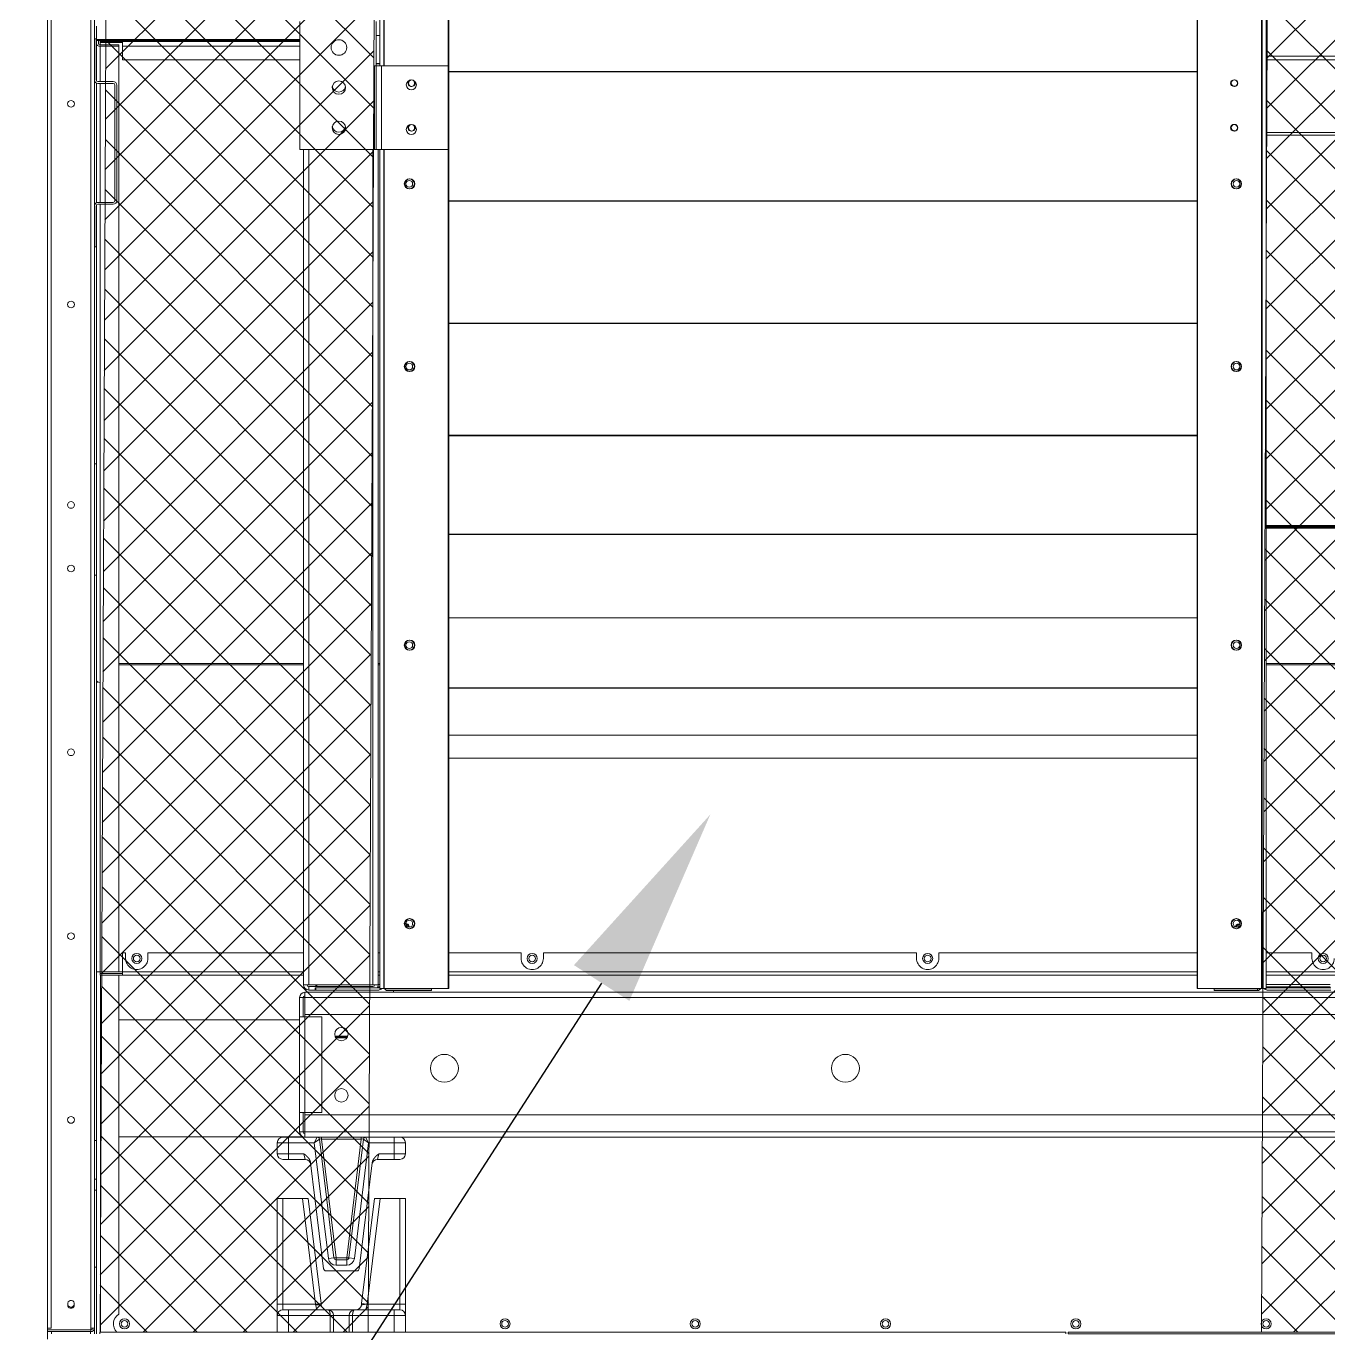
# Model space of a CAD drawing. Header units: millimetres. Extents: x -17070 to 42149, y -291348 to 30242.
# Drawn here: x 31331 to 32501, y 17180 to 18354 of the extents above; entities that cross this region are included whole.
import ezdxf
from ezdxf import colors
from ezdxf.entities.mleader import LeaderData, LeaderLine
from ezdxf.math import Vec2, Vec3

# ---------------------------------------------------------------- set-up
doc = ezdxf.new("R2010")
doc.units = ezdxf.units.MM
doc.layers.add('냉각탑_dim', color=1, linetype='Continuous')
doc.styles.get("Standard").update_dxf_attribs({"font": 'arial.ttf'})
pattern_1 = [(45, (-833382.937, -471185.468), (-22.4506403, 22.4506403), []), (135, (-833382.937, -471185.468), (-22.4506403, -22.4506403), [])]

# ---------------------------------------------------------------- blocks, each defined once
blk = doc.blocks.new('2')
at = {"lineweight": 5}
h = blk.add_hatch(dxfattribs=at)
h.set_pattern_fill('ANSI37', scale=10)
h.set_pattern_definition(pattern_1)
h.paths.add_polyline_path([(31638.4, 17181.5), (31646.9, 19103.8), (31406.2, 19103.8), (31397.7, 17181.5)])
h = blk.add_hatch(dxfattribs=at)
h.set_pattern_fill('ANSI37', scale=10)
h.set_pattern_definition(pattern_1)
h.paths.add_polyline_path([(32952.6, 17181.5), (32961.1, 19103.8), (32448.7, 19103.8), (32440.2, 17181.5)])
at = {"color": 7, "lineweight": 20}
for p, q in [((31350.6, 17185), (31350.6, 20026.8)), ((31353.7, 17185), (31353.7, 20026.8)), ((31389.5, 17185), (31389.5, 20026.8)), ((31392.6, 17185), (31392.6, 20026.8)), ((31710.3, 17490), (31710.3, 18903.5)), ((31710.8, 17490), (31710.8, 18903.5)), ((32382.4, 17490), (32382.4, 18903.5)), ((32382.9, 17490), (32382.9, 18903.5)), ((32440.4, 17490), (32440.4, 18903.5)), ((32440.9, 17490), (32440.9, 18903.5)), ((32444.4, 17490), (32444.4, 18902.3)), ((31581.5, 17486.5), (33819.7, 17486.5)), ((31581.5, 17481.8), (33819.7, 17481.8)), ((31581.5, 17466.5), (33819.7, 17466.5)), ((33819.7, 17376.5), (31581.5, 17376.5)), ((33819.7, 17361.2), (31581.5, 17361.2)), ((33819.7, 17356.5), (31581.5, 17356.5))]:
    blk.add_line(p, q, dxfattribs=at)
at = {"color": 7, "lineweight": 20, "ltscale": 0.324611}
blk.add_line((31648.8, 18318), (31648.8, 18902.3), dxfattribs=at)
at = {"color": 7, "lineweight": 20, "ltscale": 0.325278}
for p, q in [((31652.3, 18318), (31652.3, 18903.5)), ((31652.8, 18318), (31652.8, 18903.5))]:
    blk.add_line(p, q, dxfattribs=at)
at = {"color": 7, "lineweight": 20, "ltscale": 0.063889}
blk.add_line((31577.1, 18243), (31577.1, 18358), dxfattribs=at)
at = {"color": 7, "lineweight": 20, "ltscale": 0.022222}
blk.add_line((31645.6, 18318), (31645.6, 18358), dxfattribs=at)
at = {"color": 7, "lineweight": 20, "ltscale": 0.00658}
blk.add_line((31394.6, 18353.7), (31394.6, 18341.8), dxfattribs=at)
at = {"color": 7, "lineweight": 20, "ltscale": 0.000888889}
for p, q in [((31394.2, 18342.3), (31392.6, 18342.3)), ((31394.2, 18155.5), (31392.6, 18155.5)), ((31397.7, 17503.5), (31397.7, 17501.9)), ((31653.3, 17489.7), (31654.9, 17489.7)), ((31695.3, 17489.7), (31695.3, 17488.1)), ((32397.9, 17488.1), (32397.9, 17489.7)), ((32436.8, 17489.7), (32436.8, 17488.1)), ((31350.6, 17181.9), (31350.6, 17183.5)), ((31389.5, 17181.9), (31389.5, 17183.5)), ((31397.6, 17181.5), (31397.6, 17179.9)), ((32264.6, 17181.5), (32264.6, 17179.9)), ((32266.6, 17181.5), (32266.6, 17179.9))]:
    blk.add_line(p, q, dxfattribs=at)
at = {"color": 7, "lineweight": 20, "ltscale": 0.0205}
for p, q in [((31394.2, 18305.4), (31394.2, 18342.3)), ((31394.2, 18192.4), (31394.2, 18155.5))]:
    blk.add_line(p, q, dxfattribs=at)
at = {"color": 7, "lineweight": 20, "ltscale": 0.101388}
for p, q in [((31394.6, 18341.8), (31577.1, 18341.8)), ((31394.6, 18340.8), (31577.1, 18340.8))]:
    blk.add_line(p, q, dxfattribs=at)
at = {"color": 7, "lineweight": 20, "ltscale": 0.000590625}
blk.add_line((31394.6, 18340.8), (31394.6, 18341.8), dxfattribs=at)
at = {"color": 7, "lineweight": 20, "ltscale": 0.00164}
for p, q in [((31394.6, 18340.8), (31394.6, 18337.8)), ((31396.2, 18340.8), (31396.2, 18337.8))]:
    blk.add_line(p, q, dxfattribs=at)
at = {"color": 7, "lineweight": 20, "ltscale": 0.01856}
blk.add_line((31394.6, 18337.8), (31394.6, 18304.4), dxfattribs=at)
at = {"color": 7, "lineweight": 20, "ltscale": 0.000403556}
blk.add_line((31397.7, 18340.8), (31397.7, 18340), dxfattribs=at)
at = {"color": 7, "lineweight": 20, "ltscale": 0.011111}
for p, q in [((31417.7, 18340), (31397.7, 18340)), ((31397.7, 18338.9), (31417.7, 18338.9)), ((31397.7, 17505), (31417.7, 17505)), ((31417.7, 17503.5), (31397.7, 17503.5)), ((31397.7, 17501.9), (31417.7, 17501.9))]:
    blk.add_line(p, q, dxfattribs=at)
at = {"color": 7, "lineweight": 20, "ltscale": 0.000638044}
blk.add_line((31397.7, 18338.9), (31397.7, 18340), dxfattribs=at)
at = {"color": 7, "lineweight": 20, "ltscale": 0.001178}
blk.add_line((31397.7, 18338.9), (31397.7, 18336.8), dxfattribs=at)
at = {"color": 7, "lineweight": 20, "ltscale": 0.009389}
for p, q in [((31414.6, 18336.8), (31397.7, 18336.8)), ((31414.6, 18335.7), (31397.7, 18335.7)), ((31417.7, 17521.9), (31417.7, 17505)), ((31414.6, 17505), (31397.7, 17505))]:
    blk.add_line(p, q, dxfattribs=at)
at = {"color": 7, "lineweight": 20, "ltscale": 0.017627}
blk.add_line((31397.7, 18335.7), (31397.7, 18303.9), dxfattribs=at)
at = {"color": 7, "lineweight": 20, "ltscale": 0.000618889}
blk.add_line((31414.6, 18336.8), (31414.6, 18335.7), dxfattribs=at)
at = {"color": 7, "lineweight": 20, "ltscale": 0.317284}
blk.add_line((31414.6, 17764.5), (31414.6, 18335.7), dxfattribs=at)
at = {"color": 7, "lineweight": 20, "ltscale": 0.088555}
for p, q in [((31577.1, 18340), (31417.7, 18340)), ((31577.1, 18335.7), (31417.7, 18335.7)), ((31417.7, 18323.5), (31577.1, 18323.5))]:
    blk.add_line(p, q, dxfattribs=at)
at = {"color": 7, "lineweight": 20, "ltscale": 0.002435}
blk.add_line((31417.7, 18340), (31417.7, 18335.7), dxfattribs=at)
at = {"color": 7, "lineweight": 20, "ltscale": 0.006739}
blk.add_line((31417.7, 18323.5), (31417.7, 18335.7), dxfattribs=at)
at = {"color": 7, "lineweight": 20, "ltscale": 0.001778}
for p, q in [((31645.6, 18345.3), (31648.8, 18345.3)), ((31645.6, 18320.3), (31648.8, 18320.3)), ((31577.1, 18243), (31580.3, 18243)), ((31585, 17488.5), (31585, 17491.7)), ((31580, 17481.8), (31576.8, 17481.8)), ((31576.8, 17361.2), (31580, 17361.2))]:
    blk.add_line(p, q, dxfattribs=at)
at = {"color": 7, "lineweight": 20, "ltscale": 0.284667}
for p, q in [((32444.4, 18326.6), (32956.8, 18326.6)), ((32444.4, 18323.5), (32956.8, 18323.5)), ((32956.8, 18255.9), (32444.4, 18255.9)), ((32444.4, 17905.6), (32956.8, 17905.6)), ((32444.4, 17904.5), (32956.8, 17904.5)), ((32956.8, 17904.1), (32444.4, 17904.1)), ((32956.8, 17903), (32444.4, 17903)), ((32444.4, 17781.5), (32956.8, 17781.5)), ((32444.4, 17780.4), (32956.8, 17780.4)), ((32444.4, 17505), (32956.8, 17505)), ((32444.4, 17501.9), (32956.8, 17501.9))]:
    blk.add_line(p, q, dxfattribs=at)
at = {"color": 7, "lineweight": 20, "ltscale": 0.041667}
for p, q in [((31644.1, 18243), (31644.1, 18318)), ((31645.6, 18243), (31645.6, 18318)), ((31650.3, 18243), (31650.3, 18318)), ((31710.3, 18318), (31710.3, 18243))]:
    blk.add_line(p, q, dxfattribs=at)
at = {"color": 7, "lineweight": 20, "ltscale": 0.000833333}
for p, q in [((31645.6, 18318), (31644.1, 18318)), ((31645.6, 18243), (31644.1, 18243)), ((31397.7, 17505), (31397.7, 17503.5)), ((31650.8, 17490), (31652.3, 17490)), ((31651.3, 17490), (31652.8, 17490)), ((32441.9, 17490), (32440.4, 17490)), ((32442.4, 17490), (32440.9, 17490)), ((31581.5, 17481.8), (31580, 17481.8)), ((31581.5, 17361.2), (31580, 17361.2)), ((31350.6, 17183.5), (31350.6, 17185)), ((31389.5, 17183.5), (31389.5, 17185))]:
    blk.add_line(p, q, dxfattribs=at)
at = {"color": 7, "lineweight": 20, "ltscale": 0.001}
blk.add_line((31647.4, 18320), (31645.6, 18320), dxfattribs=at)
at = {"color": 7, "lineweight": 20, "ltscale": 0.002611}
for p, q in [((31650.3, 18318), (31645.6, 18318)), ((31650.3, 18243), (31645.6, 18243)), ((31580.3, 17493.2), (31585, 17493.2)), ((31647.3, 17493.2), (31642.6, 17493.2)), ((31581.5, 17481.8), (31581.5, 17486.5)), ((31581.5, 17464.5), (31576.8, 17464.5)), ((31581.5, 17378.5), (31576.8, 17378.5)), ((31581.5, 17361.2), (31581.5, 17356.5))]:
    blk.add_line(p, q, dxfattribs=at)
at = {"color": 7, "lineweight": 20, "ltscale": 0.033333}
for p, q in [((31710.3, 18318), (31650.3, 18318)), ((31650.3, 18243), (31710.3, 18243))]:
    blk.add_line(p, q, dxfattribs=at)
at = {"color": 7, "lineweight": 20, "ltscale": 0.373111}
for p, q in [((32382.4, 18313.1), (31710.8, 18313.1)), ((31710.8, 18313), (32382.4, 18313)), ((31710.8, 18312.7), (32382.4, 18312.7)), ((32382.4, 18312.6), (31710.8, 18312.6)), ((32382.4, 18197), (31710.8, 18197)), ((31710.8, 18196.9), (32382.4, 18196.9)), ((31710.8, 18196.6), (32382.4, 18196.6)), ((32382.4, 18196.5), (31710.8, 18196.5)), ((32382.4, 18087.2), (31710.8, 18087.2)), ((31710.8, 18087.1), (32382.4, 18087.1)), ((31710.8, 18086.8), (32382.4, 18086.8)), ((32382.4, 18086.7), (31710.8, 18086.7)), ((32382.4, 17986.5), (31710.8, 17986.5)), ((31710.8, 17986.4), (32382.4, 17986.4)), ((31710.8, 17986.2), (32382.4, 17986.2)), ((32382.4, 17986.1), (31710.8, 17986.1)), ((32382.4, 17897.6), (31710.8, 17897.6)), ((31710.8, 17897.5), (32382.4, 17897.5)), ((31710.8, 17897.3), (32382.4, 17897.3)), ((32382.4, 17897.3), (31710.8, 17897.3)), ((31710.8, 17822.7), (32382.4, 17822.7)), ((32382.4, 17822.7), (31710.8, 17822.7)), ((31710.8, 17822.5), (32382.4, 17822.5)), ((32382.4, 17822.5), (31710.8, 17822.5)), ((32382.4, 17759.7), (31710.8, 17759.7)), ((31710.8, 17759.6), (32382.4, 17759.6)), ((31710.8, 17759.5), (32382.4, 17759.5)), ((32382.4, 17759.5), (31710.8, 17759.5)), ((31710.8, 17717.3), (32382.4, 17717.3)), ((32382.4, 17717.3), (31710.8, 17717.3)), ((31710.8, 17717.2), (32382.4, 17717.2)), ((32382.4, 17717.2), (31710.8, 17717.2)), ((32382.4, 17696.7), (31710.8, 17696.7)), ((31710.8, 17696.6), (32382.4, 17696.6)), ((31710.8, 17696.6), (32382.4, 17696.6)), ((31710.8, 17505), (32382.4, 17505)), ((31710.8, 17501.9), (32382.4, 17501.9))]:
    blk.add_line(p, q, dxfattribs=at)
at = {"color": 7, "lineweight": 20, "ltscale": 0.059557}
blk.add_line((31394.6, 18302.5), (31394.6, 18195.3), dxfattribs=at)
at = {"color": 7, "lineweight": 20, "ltscale": 0.007667}
for p, q in [((31395.7, 18303.9), (31409.5, 18303.9)), ((31395.7, 18302.3), (31409.5, 18302.3)), ((31395.7, 18195.5), (31409.5, 18195.5)), ((31395.7, 18193.9), (31409.5, 18193.9))]:
    blk.add_line(p, q, dxfattribs=at)
at = {"color": 7, "lineweight": 20, "ltscale": 0.059333}
blk.add_line((31397.7, 18302.3), (31397.7, 18195.5), dxfattribs=at)
at = {"color": 7, "lineweight": 20, "ltscale": 0.057667}
for p, q in [((31411, 18197), (31411, 18300.8)), ((31412.6, 18197), (31412.6, 18300.8))]:
    blk.add_line(p, q, dxfattribs=at)
at = {"color": 7, "lineweight": 20, "ltscale": 0.284666}
blk.add_line((32444.4, 18258.3), (32956.8, 18258.3), dxfattribs=at)
at = {"color": 7, "lineweight": 20, "ltscale": 1.16463e-05}
blk.add_line((31577.1, 18243), (31577.1, 18243), dxfattribs=at)
at = {"color": 7, "lineweight": 20, "ltscale": 0.037222}
blk.add_line((31644.1, 18243), (31577.1, 18243), dxfattribs=at)
at = {"color": 7, "lineweight": 20, "ltscale": 0.416556}
for p, q in [((31580.3, 18243), (31580.3, 17493.2)), ((31585, 18243), (31585, 17493.2)), ((31642.6, 18243), (31642.6, 17493.2)), ((31647.3, 18243), (31647.3, 17493.2))]:
    blk.add_line(p, q, dxfattribs=at)
at = {"color": 7, "lineweight": 20, "ltscale": 0.000833332}
blk.add_line((31648.8, 18243), (31647.3, 18243), dxfattribs=at)
at = {"color": 7, "lineweight": 20, "ltscale": 0.418333}
for p, q in [((31648.8, 17490), (31648.8, 18243)), ((31652.3, 17490), (31652.3, 18243)), ((31652.8, 17490), (31652.8, 18243))]:
    blk.add_line(p, q, dxfattribs=at)
at = {"color": 7, "lineweight": 20, "ltscale": 0.129183}
blk.add_line((31394.6, 18193.4), (31394.6, 17960.9), dxfattribs=at)
at = {"color": 7, "lineweight": 20, "ltscale": 0.238546}
blk.add_line((31397.7, 18193.9), (31397.7, 17764.5), dxfattribs=at)
at = {"color": 7, "lineweight": 20, "ltscale": 0.001111}
for p, q in [((31392.6, 17960.9), (31394.6, 17960.9)), ((31392.6, 17860.9), (31394.6, 17860.9)), ((31590.8, 17490.5), (31590.8, 17488.5)), ((31591.3, 17490.5), (31591.3, 17488.5)), ((31648.8, 17490), (31650.8, 17490)), ((31649.3, 17490), (31651.3, 17490)), ((32443.9, 17490), (32441.9, 17490)), ((32444.4, 17490), (32442.4, 17490)), ((31581.5, 17466.5), (31581.5, 17464.5)), ((31581.5, 17378.5), (31581.5, 17376.5)), ((31392.6, 17353.5), (31394.6, 17353.5)), ((31389.1, 17181.9), (31389.1, 17179.9))]:
    blk.add_line(p, q, dxfattribs=at)
at = {"color": 7, "lineweight": 20, "ltscale": 0.055556}
blk.add_line((31394.6, 17860.9), (31394.6, 17960.9), dxfattribs=at)
at = {"color": 7, "lineweight": 20, "ltscale": 0.052341}
blk.add_line((31394.6, 17860.9), (31394.6, 17766.7), dxfattribs=at)
at = {"color": 7, "lineweight": 20, "ltscale": 0.092055}
for p, q in [((31414.6, 17781.5), (31580.3, 17781.5)), ((31414.6, 17780.4), (31580.3, 17780.4))]:
    blk.add_line(p, q, dxfattribs=at)
at = {"color": 7, "lineweight": 20, "ltscale": 0.000832443}
blk.add_line((31647.3, 17781.5), (31648.8, 17781.5), dxfattribs=at)
at = {"color": 7, "lineweight": 20, "ltscale": 0.000832442}
blk.add_line((31647.3, 17780.4), (31648.8, 17780.4), dxfattribs=at)
at = {"color": 7, "lineweight": 20, "ltscale": 0.001029}
blk.add_line((31394.6, 17766.7), (31394.6, 17764.9), dxfattribs=at)
at = {"color": 7, "lineweight": 20, "ltscale": 0.144377}
for p, q in [((31394.6, 17764.9), (31394.6, 17505)), ((31397.7, 17764.9), (31397.7, 17505)), ((31414.6, 17764.9), (31414.6, 17505))]:
    blk.add_line(p, q, dxfattribs=at)
at = {"color": 7, "lineweight": 20, "ltscale": 0.000839807}
blk.add_line((31394.6, 17764.9), (31396.1, 17764.9), dxfattribs=at)
at = {"color": 7, "lineweight": 20, "ltscale": 0.001611}
blk.add_line((31420.6, 17521.9), (31417.7, 17521.9), dxfattribs=at)
at = {"color": 7, "lineweight": 20, "ltscale": 0.002747}
for p, q in [((31420.6, 17521.9), (31420.6, 17516.9)), ((31440.6, 17516.9), (31440.6, 17521.9)), ((31775.6, 17516.9), (31775.6, 17521.9)), ((31795.6, 17521.9), (31795.6, 17516.9)), ((32130.6, 17516.9), (32130.6, 17521.9)), ((32150.6, 17521.9), (32150.6, 17516.9)), ((32485.6, 17516.9), (32485.6, 17521.9))]:
    blk.add_line(p, q, dxfattribs=at)
at = {"color": 7, "lineweight": 20, "ltscale": 0.077611}
blk.add_line((31580.3, 17521.9), (31440.6, 17521.9), dxfattribs=at)
at = {"color": 7, "lineweight": 20, "ltscale": 0.00083304}
for p, q in [((31648.8, 17521.9), (31647.3, 17521.9)), ((31647.3, 17505), (31648.8, 17505)), ((31647.3, 17501.9), (31648.8, 17501.9)), ((31648.8, 17493.4), (31647.3, 17493.4))]:
    blk.add_line(p, q, dxfattribs=at)
at = {"color": 7, "lineweight": 20, "ltscale": 0.036001}
blk.add_line((31775.6, 17521.9), (31710.8, 17521.9), dxfattribs=at)
at = {"color": 7, "lineweight": 20, "ltscale": 0.186111}
blk.add_line((32130.6, 17521.9), (31795.6, 17521.9), dxfattribs=at)
at = {"color": 7, "lineweight": 20, "ltscale": 0.128777}
blk.add_line((32382.4, 17521.9), (32150.6, 17521.9), dxfattribs=at)
at = {"color": 7, "lineweight": 20, "ltscale": 0.02289}
blk.add_line((32485.6, 17521.9), (32444.4, 17521.9), dxfattribs=at)
at = {"color": 7, "lineweight": 20, "ltscale": 0.001722}
for p, q in [((31394.6, 17505), (31397.7, 17505)), ((31417.7, 17501.9), (31417.7, 17505)), ((31350.6, 17185), (31353.7, 17185)), ((31392.6, 17185), (31389.5, 17185))]:
    blk.add_line(p, q, dxfattribs=at)
at = {"color": 7, "lineweight": 20, "ltscale": 0.180579}
blk.add_line((31394.6, 17505), (31394.6, 17179.9), dxfattribs=at)
at = {"color": 7, "lineweight": 20, "ltscale": 0.177968}
blk.add_line((31398.1, 17501.9), (31398.1, 17181.5), dxfattribs=at)
at = {"color": 7, "lineweight": 20, "ltscale": 0.169047}
blk.add_line((31414.6, 17197.6), (31414.6, 17501.9), dxfattribs=at)
at = {"color": 7, "lineweight": 20, "ltscale": 0.090333}
for p, q in [((31417.7, 17505), (31580.3, 17505)), ((31417.7, 17501.9), (31580.3, 17501.9))]:
    blk.add_line(p, q, dxfattribs=at)
at = {"color": 7, "lineweight": 20, "ltscale": 0.032}
for p, q in [((31585, 17493.2), (31642.6, 17493.2)), ((31642.6, 17491.7), (31585, 17491.7))]:
    blk.add_line(p, q, dxfattribs=at)
at = {"color": 7, "lineweight": 20, "ltscale": 0.031389}
for p, q in [((31647.3, 17490.5), (31590.8, 17490.5)), ((31647.8, 17490.5), (31591.3, 17490.5)), ((32444.4, 17493.4), (32500.9, 17493.4)), ((32445.4, 17490.5), (32501.9, 17490.5)), ((32445.9, 17490.5), (32502.4, 17490.5)), ((31647.3, 17488.5), (31590.8, 17488.5)), ((31647.8, 17488.5), (31591.3, 17488.5)), ((32445.4, 17488.5), (32501.9, 17488.5)), ((32445.9, 17488.5), (32502.4, 17488.5))]:
    blk.add_line(p, q, dxfattribs=at)
at = {"color": 7, "lineweight": 20, "ltscale": 0.000833335}
for p, q in [((31591.3, 17491.7), (31591.3, 17493.2)), ((31592.3, 17491.7), (31592.3, 17493.2))]:
    blk.add_line(p, q, dxfattribs=at)
at = {"color": 7, "lineweight": 20, "ltscale": 0.000961364}
blk.add_line((31648.7, 17491.4), (31647, 17491.4), dxfattribs=at)
blk.add_line((31648.7, 17491.4), (31647, 17491.4), dxfattribs=at)
at = {"color": 7, "lineweight": 20, "ltscale": 0.032222}
for p, q in [((31652.3, 17490), (31710.3, 17490)), ((31652.8, 17490), (31710.8, 17490)), ((32440.4, 17490), (32382.4, 17490)), ((32440.9, 17490), (32382.9, 17490))]:
    blk.add_line(p, q, dxfattribs=at)
at = {"color": 7, "lineweight": 20, "ltscale": 0.000166668}
blk.add_line((31653.3, 17489.7), (31653.3, 17490), dxfattribs=at)
at = {"color": 7, "lineweight": 20, "ltscale": 0.000166667}
for p, q in [((31654.9, 17490), (31654.9, 17489.7)), ((31695.3, 17490), (31695.3, 17489.7)), ((32397.9, 17490), (32397.9, 17489.7)), ((32438.3, 17490), (32438.3, 17489.7))]:
    blk.add_line(p, q, dxfattribs=at)
at = {"color": 7, "lineweight": 20, "ltscale": 0.022444}
for p, q in [((31654.9, 17489.7), (31695.3, 17489.7)), ((31695.3, 17489.7), (31654.9, 17489.7)), ((32438.3, 17489.7), (32397.9, 17489.7)), ((31654.9, 17488.1), (31695.3, 17488.1))]:
    blk.add_line(p, q, dxfattribs=at)
at = {"color": 7, "lineweight": 20, "ltscale": 0.000444384}
blk.add_line((31695.3, 17489.7), (31695.3, 17488.9), dxfattribs=at)
at = {"color": 7, "lineweight": 20, "ltscale": 0.021611}
for p, q in [((32436.8, 17489.7), (32397.9, 17489.7)), ((32436.8, 17488.1), (32397.9, 17488.1)), ((31350.6, 17183.5), (31389.5, 17183.5)), ((31350.6, 17181.9), (31389.5, 17181.9))]:
    blk.add_line(p, q, dxfattribs=at)
at = {"color": 7, "lineweight": 20, "ltscale": 0.031945}
blk.add_line((32444.4, 17493.4), (32501.9, 17493.4), dxfattribs=at)
at = {"color": 7, "lineweight": 20, "ltscale": 0.031862}
blk.add_line((32444.6, 17491.4), (32501.9, 17491.4), dxfattribs=at)
at = {"color": 7, "lineweight": 20, "ltscale": 0.031307}
blk.add_line((32444.6, 17491.4), (32500.9, 17491.4), dxfattribs=at)
at = {"color": 7, "lineweight": 20, "ltscale": 0.009611}
for p, q in [((31576.8, 17481.8), (31576.8, 17464.5)), ((31580, 17464.5), (31580, 17481.8)), ((31576.8, 17378.5), (31576.8, 17361.2)), ((31580, 17361.2), (31580, 17378.5))]:
    blk.add_line(p, q, dxfattribs=at)
at = {"color": 7, "lineweight": 20, "ltscale": 0.0085}
for p, q in [((31581.5, 17481.8), (31581.5, 17466.5)), ((31596.8, 17464.5), (31581.5, 17464.5)), ((31581.5, 17378.5), (31596.8, 17378.5)), ((31581.5, 17376.5), (31581.5, 17361.2))]:
    blk.add_line(p, q, dxfattribs=at)
at = {"color": 7, "lineweight": 20, "ltscale": 0.003222}
blk.add_line((31590.8, 17488.5), (31585, 17488.5), dxfattribs=at)
at = {"color": 7, "lineweight": 20, "ltscale": 0.000889601}
blk.add_line((31661.1, 17486.5), (31661.1, 17488.1), dxfattribs=at)
at = {"color": 7, "lineweight": 20, "ltscale": 0.090111}
blk.add_line((31414.6, 17461.8), (31576.8, 17461.8), dxfattribs=at)
at = {"color": 7, "lineweight": 20, "ltscale": 0.047778}
for p, q in [((31576.8, 17378.5), (31576.8, 17464.5)), ((31581.5, 17378.5), (31581.5, 17464.5)), ((31596.8, 17378.5), (31596.8, 17464.5))]:
    blk.add_line(p, q, dxfattribs=at)
at = {"color": 7, "lineweight": 20, "ltscale": 0.006331}
blk.add_line((31608.6, 17447.1), (31620, 17447.1), dxfattribs=at)
at = {"color": 7, "lineweight": 20, "ltscale": 0.002982}
for p, q in [((31614.3, 17446.3), (31609, 17446.3)), ((31619.7, 17446.3), (31614.3, 17446.3))]:
    blk.add_line(p, q, dxfattribs=at)
at = {"color": 7, "lineweight": 20, "ltscale": 0.002791}
for p, q in [((31614.3, 17445.7), (31609.3, 17445.7)), ((31619.4, 17445.7), (31614.3, 17445.7))]:
    blk.add_line(p, q, dxfattribs=at)
at = {"color": 7, "lineweight": 20, "ltscale": 0.0919}
blk.add_line((31580.1, 17356.8), (31414.6, 17356.8), dxfattribs=at)
at = {"color": 7, "lineweight": 20, "ltscale": 0.005556}
for p, q in [((31556.8, 17351.5), (31556.8, 17341.5)), ((31566.8, 17351.5), (31556.8, 17351.5)), ((31566.8, 17351.5), (31566.8, 17341.5)), ((31671.8, 17351.5), (31661.8, 17351.5)), ((31661.8, 17351.5), (31661.8, 17341.5)), ((31671.8, 17351.5), (31671.8, 17341.5)), ((31566.8, 17341.5), (31556.8, 17341.5)), ((31671.8, 17341.5), (31661.8, 17341.5)), ((31566.8, 17196.5), (31556.8, 17196.5)), ((31671.8, 17196.5), (31661.8, 17196.5)), ((31671.8, 17206.5), (31671.8, 17196.5))]:
    blk.add_line(p, q, dxfattribs=at)
at = {"color": 7, "lineweight": 20, "ltscale": 0.002778}
for p, q in [((31566.8, 17356.5), (31561.8, 17356.5)), ((31566.8, 17356.5), (31566.8, 17351.5)), ((31661.8, 17356.5), (31661.8, 17351.5)), ((31566.8, 17336.5), (31561.8, 17336.5)), ((31566.8, 17341.5), (31566.8, 17336.5)), ((31661.8, 17341.5), (31661.8, 17336.5)), ((31666.8, 17336.5), (31661.8, 17336.5)), ((31561.8, 17301.5), (31556.8, 17301.5)), ((31671.8, 17301.5), (31666.8, 17301.5)), ((31607.6, 17248.3), (31602.7, 17247.7)), ((31609.6, 17246.5), (31609.6, 17241.5)), ((31619.1, 17246.5), (31619.1, 17241.5)), ((31621, 17248.3), (31626, 17247.7)), ((31591.2, 17206.5), (31596.1, 17207.1)), ((31637.5, 17206.5), (31632.5, 17207.1)), ((31561.8, 17206.5), (31556.8, 17206.5)), ((31561.8, 17201.5), (31561.8, 17206.5)), ((31566.8, 17201.5), (31561.8, 17201.5)), ((31566.8, 17201.5), (31566.8, 17196.5)), ((31661.8, 17201.5), (31661.8, 17196.5)), ((31666.8, 17201.5), (31661.8, 17201.5)), ((31666.8, 17206.5), (31671.8, 17206.5)), ((31666.8, 17206.5), (31666.8, 17201.5))]:
    blk.add_line(p, q, dxfattribs=at)
at = {"color": 7, "lineweight": 20, "ltscale": 0.008167}
blk.add_line((31581.5, 17356.5), (31566.8, 17356.5), dxfattribs=at)
at = {"color": 7, "lineweight": 20, "ltscale": 0.01282}
for p, q in [((31589.9, 17351.5), (31566.8, 17351.5)), ((31661.8, 17351.5), (31638.8, 17351.5))]:
    blk.add_line(p, q, dxfattribs=at)
at = {"color": 7, "lineweight": 20, "ltscale": 0.003145}
for p, q in [((31589.9, 17351.5), (31592.6, 17356.5)), ((31589.9, 17351.5), (31594.6, 17354.8)), ((31638.8, 17351.5), (31634.1, 17354.8)), ((31638.8, 17351.5), (31636.1, 17356.5))]:
    blk.add_line(p, q, dxfattribs=at)
at = {"color": 7, "lineweight": 20, "ltscale": 0.058129}
for p, q in [((31589.9, 17351.5), (31602.7, 17247.7)), ((31626, 17247.7), (31638.8, 17351.5))]:
    blk.add_line(p, q, dxfattribs=at)
at = {"color": 7, "lineweight": 20, "ltscale": 0.059604}
for p, q in [((31594.6, 17354.8), (31607.6, 17248.3)), ((31596.5, 17354.8), (31609.6, 17248.3)), ((31632.1, 17354.8), (31619.1, 17248.3)), ((31621, 17248.3), (31634.1, 17354.8))]:
    blk.add_line(p, q, dxfattribs=at)
at = {"color": 7, "lineweight": 20, "ltscale": 0.000975701}
for p, q in [((31596.5, 17356.5), (31596.5, 17354.8)), ((31632.1, 17356.5), (31632.1, 17354.8)), ((31609.6, 17248.3), (31609.6, 17246.5)), ((31619.1, 17248.3), (31619.1, 17246.5))]:
    blk.add_line(p, q, dxfattribs=at)
at = {"color": 7, "lineweight": 20, "ltscale": 0.019777}
blk.add_line((31632.1, 17354.8), (31596.5, 17354.8), dxfattribs=at)
at = {"color": 7, "lineweight": 20, "ltscale": 0.007694}
for p, q in [((31566.8, 17341.5), (31580.7, 17341.5)), ((31661.8, 17341.5), (31648, 17341.5))]:
    blk.add_line(p, q, dxfattribs=at)
at = {"color": 7, "lineweight": 20, "ltscale": 0.008376}
for p, q in [((31566.8, 17336.5), (31581.9, 17336.5)), ((31661.8, 17336.5), (31646.8, 17336.5))]:
    blk.add_line(p, q, dxfattribs=at)
at = {"color": 7, "lineweight": 20, "ltscale": 0.00286}
for p, q in [((31581.9, 17336.5), (31580.7, 17341.5)), ((31648, 17341.5), (31646.8, 17336.5)), ((31591.2, 17206.5), (31592.4, 17201.5)), ((31637.5, 17206.5), (31636.3, 17201.5))]:
    blk.add_line(p, q, dxfattribs=at)
at = {"color": 7, "lineweight": 20, "ltscale": 0.053282}
for p, q in [((31598.4, 17238.3), (31586.7, 17333.5)), ((31630.3, 17238.3), (31642, 17333.5))]:
    blk.add_line(p, q, dxfattribs=at)
at = {"color": 7, "lineweight": 20, "ltscale": 0.001112}
for p, q in [((31392.6, 17318.9), (31394.6, 17318.9)), ((31392.6, 17308.9), (31394.6, 17308.9)), ((31392.6, 17239.9), (31394.6, 17239.9))]:
    blk.add_line(p, q, dxfattribs=at)
at = {"color": 7, "lineweight": 20, "ltscale": 0.052778}
for p, q in [((31556.8, 17301.5), (31556.8, 17206.5)), ((31561.8, 17301.5), (31561.8, 17206.5)), ((31666.8, 17206.5), (31666.8, 17301.5)), ((31671.8, 17206.5), (31671.8, 17301.5))]:
    blk.add_line(p, q, dxfattribs=at)
at = {"color": 7, "lineweight": 20, "ltscale": 0.009824}
for p, q in [((31561.8, 17301.5), (31579.5, 17301.5)), ((31666.8, 17301.5), (31649.2, 17301.5))]:
    blk.add_line(p, q, dxfattribs=at)
at = {"color": 7, "lineweight": 20, "ltscale": 0.053174}
for p, q in [((31591.2, 17206.5), (31579.5, 17301.5)), ((31637.5, 17206.5), (31649.2, 17301.5))]:
    blk.add_line(p, q, dxfattribs=at)
at = {"color": 7, "lineweight": 20, "ltscale": 0.002799}
for p, q in [((31584.6, 17301.5), (31579.5, 17301.5)), ((31644.1, 17301.5), (31649.2, 17301.5))]:
    blk.add_line(p, q, dxfattribs=at)
at = {"color": 7, "lineweight": 20, "ltscale": 0.052833}
for p, q in [((31596.1, 17207.1), (31584.6, 17301.5)), ((31632.5, 17207.1), (31644.1, 17301.5))]:
    blk.add_line(p, q, dxfattribs=at)
at = {"color": 7, "lineweight": 20, "ltscale": 0.005249}
for p, q in [((31609.6, 17248.3), (31619.1, 17248.3)), ((31619.1, 17246.5), (31609.6, 17246.5)), ((31619.1, 17241.5), (31609.6, 17241.5))]:
    blk.add_line(p, q, dxfattribs=at)
at = {"color": 7, "lineweight": 20, "ltscale": 0.015502}
blk.add_line((31628.3, 17236.5), (31600.4, 17236.5), dxfattribs=at)
at = {"color": 7, "lineweight": 20, "ltscale": 0.000682136}
for p, q in [((31596.1, 17207.1), (31596.3, 17205.9)), ((31632.5, 17207.1), (31632.4, 17205.9))]:
    blk.add_line(p, q, dxfattribs=at)
at = {"color": 7, "lineweight": 20, "ltscale": 0.005554}
blk.add_line((31556.8, 17196.5), (31556.8, 17206.5), dxfattribs=at)
at = {"color": 7, "lineweight": 20, "ltscale": 0.008333}
for p, q in [((31556.8, 17181.5), (31556.8, 17196.5)), ((31566.8, 17181.5), (31566.8, 17196.5)), ((31604.3, 17181.5), (31604.3, 17196.5)), ((31607.3, 17181.5), (31607.3, 17196.5)), ((31621.3, 17181.5), (31621.3, 17196.5)), ((31624.3, 17181.5), (31624.3, 17196.5)), ((31661.8, 17181.5), (31661.8, 17196.5)), ((31671.8, 17181.5), (31671.8, 17196.5))]:
    blk.add_line(p, q, dxfattribs=at)
at = {"color": 7, "lineweight": 20, "ltscale": 0.016305}
for p, q in [((31561.8, 17206.5), (31591.2, 17206.5)), ((31637.5, 17206.5), (31666.8, 17206.5))]:
    blk.add_line(p, q, dxfattribs=at)
at = {"color": 7, "lineweight": 20, "ltscale": 0.019722}
for p, q in [((31566.8, 17201.5), (31602.3, 17201.5)), ((31661.8, 17201.5), (31626.3, 17201.5))]:
    blk.add_line(p, q, dxfattribs=at)
at = {"color": 7, "lineweight": 20, "ltscale": 0.020833}
for p, q in [((31566.8, 17196.5), (31604.3, 17196.5)), ((31661.8, 17196.5), (31624.3, 17196.5))]:
    blk.add_line(p, q, dxfattribs=at)
at = {"color": 7, "lineweight": 20, "ltscale": 0.002757}
blk.add_line((31596.3, 17205.9), (31591.3, 17205.9), dxfattribs=at)
at = {"color": 7, "lineweight": 20, "ltscale": 3.0969e-05}
blk.add_line((31598, 17202.7), (31598.1, 17202.7), dxfattribs=at)
at = {"color": 7, "lineweight": 20, "ltscale": 7.4746e-06}
blk.add_line((31601.3, 17201.5), (31601.3, 17201.5), dxfattribs=at)
at = {"color": 7, "lineweight": 20, "ltscale": 0.013331}
blk.add_line((31626.3, 17201.5), (31602.3, 17201.5), dxfattribs=at)
at = {"color": 7, "lineweight": 20, "ltscale": 0.001667}
for p, q in [((31607.3, 17196.5), (31604.3, 17196.5)), ((31624.3, 17196.5), (31621.3, 17196.5))]:
    blk.add_line(p, q, dxfattribs=at)
at = {"color": 7, "lineweight": 20, "ltscale": 0.007778}
blk.add_line((31621.3, 17196.5), (31607.3, 17196.5), dxfattribs=at)
at = {"color": 7, "lineweight": 20, "ltscale": 0.002833}
blk.add_line((31392.6, 17185), (31392.6, 17179.9), dxfattribs=at)
at = {"color": 7, "lineweight": 20, "ltscale": 0.003688}
blk.add_line((31350.6, 17175.3), (31350.6, 17181.9), dxfattribs=at)
at = {"color": 7, "lineweight": 20, "ltscale": 0.001198}
blk.add_line((31354.1, 17179.8), (31354.1, 17181.9), dxfattribs=at)
at = {"color": 7, "lineweight": 20, "ltscale": 0.481667}
blk.add_line((32264.6, 17181.5), (31397.6, 17181.5), dxfattribs=at)
at = {"color": 7, "lineweight": 20, "ltscale": 0.482222}
for p, q in [((33134.6, 17181.5), (32266.6, 17181.5)), ((33134.6, 17179.9), (32266.6, 17179.9))]:
    blk.add_line(p, q, dxfattribs=at)
at = {"color": 0, "lineweight": 20}
for points in [[(31406.2, 19103.8), (31646.9, 19103.8), (31638.4, 17181.5), (31397.7, 17181.5)], [(32448.7, 19103.8), (32961.1, 19103.8), (32952.6, 17181.5), (32440.2, 17181.5)]]:
    blk.add_lwpolyline(points, close=True, dxfattribs=at)
at = {"color": 7, "lineweight": 20}
for centre, radius in [((31612.1, 18334.5), 7), ((31612.1, 18298.5), 6), ((31677.1, 18300.9), 4.5), ((32415.6, 18302.5), 3), ((32416.1, 18302.5), 3), ((31371.6, 18283.9), 3), ((31612.1, 18262.5), 6), ((31677.1, 18260.9), 4.5), ((32415.6, 18262.5), 3), ((32416.1, 18262.5), 3), ((31675.3, 18212.1), 4.5), ((31675.8, 18212.1), 4.5), ((32417.4, 18212.1), 4.5), ((32417.9, 18212.1), 4.5), ((31675.3, 18212.1), 3), ((32417.9, 18212.1), 3), ((31371.6, 18103.9), 3), ((31675.3, 18048.1), 4.5), ((31675.8, 18048.1), 4.5), ((32417.4, 18048.1), 4.5), ((32417.9, 18048.1), 4.5), ((31675.3, 18048.1), 3), ((32417.9, 18048.1), 3), ((31371.6, 17923.9), 3), ((31371.6, 17866.9), 3), ((31675.3, 17798.1), 4.5), ((31675.8, 17798.1), 4.5), ((31675.3, 17798.1), 3), ((32417.4, 17798.1), 4.5), ((32417.9, 17798.1), 4.5), ((32417.9, 17798.1), 3), ((31371.6, 17701.9), 3), ((31675.3, 17548.1), 4.5), ((31675.8, 17548.1), 4.5), ((31675.3, 17548.1), 3), ((32417.4, 17548.1), 4.5), ((32417.9, 17548.1), 4.5), ((32417.9, 17548.1), 3), ((31371.6, 17536.9), 3), ((31430.6, 17516.9), 4.5), ((31430.6, 17516.9), 3), ((31785.6, 17516.9), 4.5), ((31785.6, 17516.9), 3), ((32140.6, 17516.9), 4.5), ((32140.6, 17516.9), 3), ((32495.6, 17516.9), 4.5), ((32495.6, 17516.9), 3), ((31614.3, 17449), 6), ((31706.8, 17418.3), 12.5), ((32066.8, 17418.3), 12.5), ((31614.3, 17394), 6), ((31371.6, 17371.9), 3), ((31419.6, 17188.9), 4.5), ((31419.6, 17188.9), 3), ((31761.2, 17188.9), 4.5), ((31761.2, 17188.9), 3), ((31932, 17188.9), 4.5), ((31932, 17188.9), 3), ((32102.8, 17188.9), 4.5), ((32102.8, 17188.9), 3), ((32273.6, 17188.9), 4.5), ((32273.6, 17188.9), 3), ((32444.4, 17188.9), 4.5), ((32444.4, 17188.9), 3)]:
    blk.add_circle(centre, radius, dxfattribs=at)
for centre, radius, start, end in [((31647.4, 18315.3), 4.7, 72.6707, 90), ((31395.7, 18305.4), 3.1, 180, 270), ((31395.7, 18305.4), 1.5, 180, 270), ((31409.5, 18300.8), 3.1, 0, 90), ((31409.5, 18300.8), 1.5, 0, 90), ((31612.1, 18300.5), 6, 189.594, 350.4059), ((31677.1, 18302.5), 3, 115.1483, 64.8515), ((31677.6, 18302.5), 3, 105.5956, 39.6962), ((32416.1, 18302.8), 3, 182.8657, 295.3866), ((31612.1, 18264.5), 6, 189.594, 350.4059), ((31677.1, 18262.5), 3, 115.1483, 64.8515), ((31677.6, 18262.5), 3, 105.5956, 39.6962), ((32416.1, 18262.8), 3, 182.8657, 295.3866), ((31395.7, 18192.4), 3.1, 90, 180), ((31395.7, 18192.4), 1.5, 90, 180), ((31409.5, 18197), 3.1, 270, 0), ((31409.5, 18197), 1.5, 270, 0), ((31389.5, 17897), 3.1, 359.4645, 0), ((31389.5, 17888.8), 3.1, 0, 0.5316), ((31389.5, 17535), 3.1, 359.3699, 0), ((31430.6, 17516.9), 10, 179.9999, 0), ((31785.6, 17516.9), 10, 179.9999, 0), ((32140.6, 17516.9), 10, 179.9999, 0), ((32495.6, 17516.9), 10, 179.9999, 0), ((31585, 17493.2), 4.7, 180, 270), ((31585, 17493.2), 1.5, 180, 270), ((31642.6, 17493.2), 1.5, 270, 0), ((31642.6, 17493.2), 4.7, 324.946, 0), ((31647.3, 17492), 1.5, 270, 0), ((31647.3, 17492), 3.5, 270, 325.1502), ((31647.8, 17494.9), 1.5, 270, 311.777), ((31647.8, 17492), 1.5, 270, 311.8103), ((31647.8, 17492), 3.5, 270, 325.1501), ((31654.9, 17489.7), 1.6, 180, 270), ((32436.8, 17491.2), 3.1, 270, 337.2261), ((32445.4, 17492), 3.5, 214.8499, 270), ((32445.9, 17492), 3.5, 214.8498, 270), ((32445.4, 17494.9), 1.5, 228.1564, 270), ((32445.9, 17492), 1.5, 180, 270), ((32445.4, 17492), 1.5, 228.1896, 270), ((31581.5, 17481.8), 4.7, 90, 180), ((31581.5, 17481.8), 1.5, 90, 180), ((31642.6, 17493.2), 4.7, 270, 270.8896), ((31581.5, 17361.2), 4.7, 180, 270), ((31581.5, 17361.2), 1.5, 180, 270), ((31561.8, 17351.5), 5, 90, 180), ((31592.6, 17354.5), 2, 7, 90), ((31636.1, 17354.5), 2, 90, 173), ((31647.1, 17361.2), 4.7, 270, 270.2807), ((31656.5, 17361.2), 4.7, 269.0166, 269.4835), ((31666.8, 17351.5), 5, 0, 90), ((32117.1, 17361.2), 4.7, 270, 270.2807), ((32126.5, 17361.2), 4.7, 269.7193, 270), ((32192.1, 17361.2), 4.7, 270, 270.2807), ((31561.8, 17341.5), 5, 180, 270), ((31581.9, 17331.5), 5, 7, 90), ((31646.8, 17331.5), 5, 90, 173), ((31666.8, 17341.5), 5, 270, 0), ((31609.6, 17248.5), 7, 187, 270), ((31609.6, 17248.5), 2, 187, 270), ((31619.1, 17248.5), 2, 270, 353), ((31619.1, 17248.5), 7, 270, 353), ((31600.4, 17238.5), 2, 187, 270), ((31628.3, 17238.5), 2, 270, 353), ((31371.6, 17206.9), 3, 350.4059, 350.3998), ((31371.6, 17205.9), 3, 170.4059, 9.5941), ((31419.6, 17188.9), 10, 119.9997, 227.731), ((31561.8, 17196.5), 5, 90, 180), ((31601.2, 17206.5), 4.97, 189.5376, 207.8079), ((31601.3, 17206.7), 5.19, 266.0466, 269.6153), ((31602.3, 17196.5), 5, 360, 90), ((31626.3, 17196.5), 5, 90, 180), ((31627.4, 17206.5), 5, 270.1925, 352.9996), ((31627.4, 17206.5), 4.97, 332.1984, 350.4499), ((31627.3, 17206.6), 5.08, 332.5082, 341.5499), ((31666.8, 17196.5), 5, 0, 90), ((31389.5, 17185), 3.1, 270, 0), ((31389.5, 17185), 1.5, 270, 0)]:
    blk.add_arc(centre, radius, start, end, dxfattribs=at)
for centre, major_axis, ratio, start_param, end_param in [((31397.7, 18337.8), (-3.1, 0), 0.69625, 0, 1.570796), ((31397.7, 18337.8), (-1.5, 0), 0.69625, 0, 1.570796), ((31397.7, 17766.7), (-3.1, 0), 0.69625, 0, 1.570796), ((31672.3, 17545.3), (3, 0), 0.866065, 0.5, 1.567916), ((32419.9, 17545.2), (-3, 0), 0.866065, 4.383305, 6.261411), ((31672.3, 17544.5), (3, 0), 0.866065, 0.243721, 1.509694), ((31671.3, 17543.3), (-4.5, 0), 0.866025, 3.678767, 4.44056), ((31672.3, 17545.3), (3, 0), 0.866065, 0.000029, 0.5), ((31672.3, 17545.3), (3, 0), 0.866065, 6.216067, 6.283214), ((32419.9, 17544.4), (-3, 0), 0.866065, 4.455933, 5.966795), ((32420.9, 17543.2), (4.5, 0), 0.866025, 1.715156, 2.580649), ((31596.6, 17354.5), (2.04, -0.25), 0.114003, 1.614037, 3.169971), ((31632.1, 17354.5), (2.04, 0.25), 0.114003, 6.254805, 7.810755), ((31609.6, 17248.5), (-1.99, -0.24), 0.120974, 0, 1.555944), ((31619.1, 17248.5), (-1.99, 0.24), 0.120974, 1.585649, 3.141593), ((31666.8, 17205.3), (-5, 0), 0.121869, 3.141593, 3.147831)]:
    blk.add_ellipse(centre, major_axis=major_axis, ratio=ratio, start_param=start_param, end_param=end_param, dxfattribs=at)
for points, knots in [([(31586.7, 17333.5), (31586.7, 17333.8), (31586.6, 17334.2), (31586.5, 17334.5), (31586.3, 17335.2), (31586, 17335.8), (31585.9, 17336.1), (31585.5, 17336.8), (31585.1, 17337.4), (31584.8, 17337.7), (31584.3, 17338.3), (31583.7, 17338.9), (31583.4, 17339.2), (31582.8, 17339.8), (31582.1, 17340.4), (31581.8, 17340.7), (31581.3, 17341), (31580.9, 17341.3), (31580.9, 17341.4), (31580.8, 17341.5), (31580.7, 17341.5)], [0, 0, 0, 0, 0, 0, 2.255207, 2.255207, 2.255207, 4.814432, 4.814432, 4.814432, 7.821683, 7.821683, 7.821683, 11.452376, 11.452376, 11.452376, 15.709177, 15.709177, 15.709177, 16.735649, 16.735649, 16.735649, 16.735649, 16.735649, 16.735649]), ([(31642, 17333.5), (31642, 17333.8), (31642.1, 17334.2), (31642.2, 17334.5), (31642.4, 17335.2), (31642.7, 17335.8), (31642.8, 17336.1), (31643.2, 17336.8), (31643.6, 17337.4), (31643.9, 17337.7), (31644.4, 17338.3), (31644.9, 17338.9), (31645.2, 17339.2), (31645.9, 17339.8), (31646.5, 17340.4), (31646.9, 17340.7), (31647.3, 17341), (31647.8, 17341.3), (31647.8, 17341.4), (31647.9, 17341.5), (31648, 17341.5)], [0, 0, 0, 0, 0, 0, 2.255203, 2.255203, 2.255203, 4.814439, 4.814439, 4.814439, 7.821689, 7.821689, 7.821689, 11.45238, 11.45238, 11.45238, 15.709201, 15.709201, 15.709201, 16.735664, 16.735664, 16.735664, 16.735664, 16.735664, 16.735664]), ([(31602.3, 17201.5), (31602.6, 17201.5), (31602.8, 17201.4), (31603.1, 17201.2), (31603.5, 17200.7), (31603.9, 17199.8), (31604, 17199.3), (31604.2, 17198.4), (31604.3, 17197.5), (31604.3, 17197.2), (31604.3, 17196.9), (31604.3, 17196.5)], [0, 0, 0, 0, 0, 0, 4.851619, 4.851619, 4.851619, 10.10657, 10.10657, 10.10657, 12.990712, 12.990712, 12.990712, 12.990712, 12.990712, 12.990712]), ([(31626.3, 17201.5), (31626.1, 17201.5), (31625.8, 17201.4), (31625.6, 17201.2), (31625.2, 17200.7), (31624.8, 17199.8), (31624.6, 17199.3), (31624.5, 17198.4), (31624.4, 17197.5), (31624.3, 17197.2), (31624.3, 17196.9), (31624.3, 17196.5)], [0, 0, 0, 0, 0, 0, 4.851619, 4.851619, 4.851619, 10.10657, 10.10657, 10.10657, 12.990712, 12.990712, 12.990712, 12.990712, 12.990712, 12.990712]), ([(31637.5, 17206.5), (31637.2, 17206.5), (31636.9, 17206.5), (31636.6, 17206.5), (31635.7, 17206.5), (31634.9, 17206.4), (31634.3, 17206.3), (31633.5, 17206.2), (31632.8, 17206), (31632.6, 17206), (31632.5, 17206), (31632.4, 17205.9), (31632.4, 17205.9), (31632.4, 17205.9), (31632.4, 17205.9)], [0, 0, 0, 0, 0, 0, 2.323978, 2.323978, 2.323978, 6.808415, 6.808415, 6.808415, 9.743725, 9.743725, 9.743725, 9.789193, 9.789193, 9.789193, 9.789193, 9.789193, 9.789193])]:
    blk.add_open_spline(points, degree=5, knots=knots, dxfattribs=at)

msp = doc.modelspace()

# ---------------------------------------------------------------- block references
msp.add_blockref('2', (0, 0))

# ---------------------------------------------------------------- leaders
at = {"layer": '냉각탑_dim', "lineweight": -3}
ml = msp.add_multileader_mtext('Standard', dxfattribs=at)
ml.set_content('')
ml.set_leader_properties(color=256)
ml.build(insert=Vec2(0, 0))
ml.multileader.update_dxf_attribs({"text_right_attachment_type": 6, "dogleg_length": 5, "arrow_head_size": 180, "scale": 30})
ctx = ml.context
ctx.base_point, ctx.scale, ctx.char_height, ctx.arrow_head_size, ctx.landing_gap_size, ctx.plane_origin = Vec3(30570.6, 15823.5), 30, 7.18, 180, 3.59, Vec3(32075.6, 16149.2)
ctx.right_attachment, ctx.text_align_type = 6, 2
notes = []
notes.append((ctx, [(0, (1, 1, 0), (30770.1, 15823.5), (-1, 0), 199.5, [(0, [(31945.5, 17646.1)], 0, [])])]))
ctx.mtext, ml.multileader.dxf.content_type = None, 0
for ctx, leaders in notes:
    for number, flags, end, landing, length, lines in leaders:
        leader = LeaderData()
        leader.index, (leader.has_last_leader_line, leader.has_dogleg_vector, leader.attachment_direction) = number, flags
        leader.last_leader_point, leader.dogleg_vector, leader.dogleg_length = Vec3(end), Vec3(landing), length
        for number, points, colour, breaks in lines:
            line = LeaderLine()
            line.index, line.vertices, line.color, line.breaks = number, Vec3.list(points), colors.encode_raw_color(colour), breaks
            leader.lines.append(line)
        ctx.leaders.append(leader)

doc.saveas('drawing.dxf')
